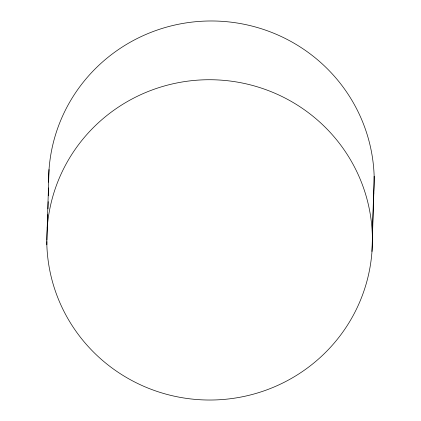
<?xml version="1.0" encoding="UTF-8"?>
<svg xmlns="http://www.w3.org/2000/svg" width="421" height="421" viewBox="0 0 421 421"><rect width="100%" height="100%" fill="white"/><g stroke="black" fill="none" stroke-linecap="round" stroke-linejoin="round"><path stroke-width="0.63" d="M47.178 228.277L49.02 169.521M46.842 244.748L46.941 241.48M46.984 240.175L47.352 228.424M47.536 222.551L47.783 214.715M47.968 208.842L48.194 201.659M48.378 195.786L48.626 187.95M372.311 235.007L374.158 176.252M371.98 251.479A162.816 160.143 1.8 0 0 138.446 95.751A162.816 160.143 1.8 0 0 118.306 372.401A162.816 160.143 1.8 0 0 371.98 251.479L373.822 192.723M48.61 182.193A162.816 160.143 1.8 0 1 219.262 21.171A162.816 160.143 1.8 0 1 373.359 197.917"/></g></svg>
